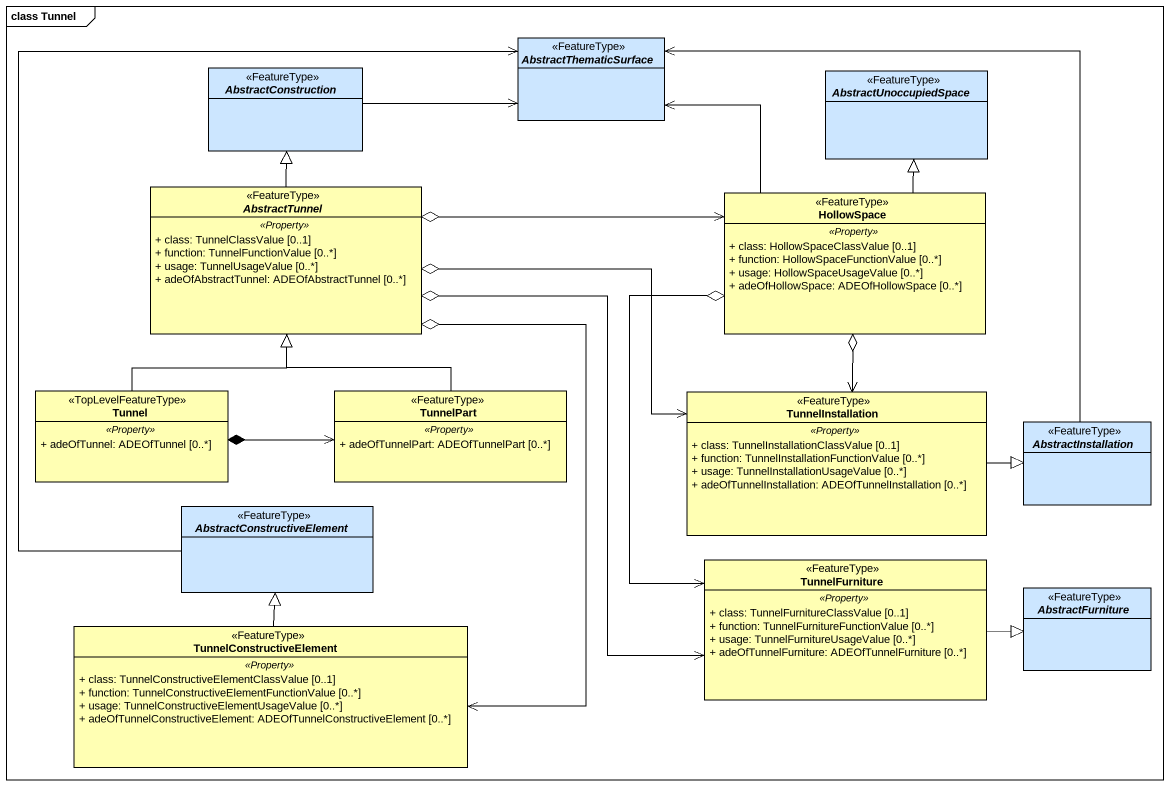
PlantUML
@startuml
mainframe class Tunnel
hide circle
hide empty members
skinparam classAttributeIconSize 0
abstract class AbstractConstruction <<FeatureType>> #CCE6FF
abstract class AbstractThematicSurface <<FeatureType>> #CCE6FF
abstract class AbstractUnoccupiedSpace <<FeatureType>> #CCE6FF
abstract class AbstractTunnel <<FeatureType>> #FFFFB3 {
  .. <<Property>> ..
  + class: TunnelClassValue [0..1]
  + function: TunnelFunctionValue [0..*]
  + usage: TunnelUsageValue [0..*]
  + adeOfAbstractTunnel: ADEOfAbstractTunnel [0..*]
}
class HollowSpace <<FeatureType>> #FFFFB3 {
  .. <<Property>> ..
  + class: HollowSpaceClassValue [0..1]
  + function: HollowSpaceFunctionValue [0..*]
  + usage: HollowSpaceUsageValue [0..*]
  + adeOfHollowSpace: ADEOfHollowSpace [0..*]
}
class Tunnel <<TopLevelFeatureType>> #FFFFB3 {
  .. <<Property>> ..
  + adeOfTunnel: ADEOfTunnel [0..*]
}
class TunnelPart <<FeatureType>> #FFFFB3 {
  .. <<Property>> ..
  + adeOfTunnelPart: ADEOfTunnelPart [0..*]
}
class TunnelInstallation <<FeatureType>> #FFFFB3 {
  .. <<Property>> ..
  + class: TunnelInstallationClassValue [0..1]
  + function: TunnelInstallationFunctionValue [0..*]
  + usage: TunnelInstallationUsageValue [0..*]
  + adeOfTunnelInstallation: ADEOfTunnelInstallation [0..*]
}
abstract class AbstractInstallation <<FeatureType>> #CCE6FF
abstract class AbstractConstructiveElement <<FeatureType>> #CCE6FF
class TunnelFurniture <<FeatureType>> #FFFFB3 {
  .. <<Property>> ..
  + class: TunnelFurnitureClassValue [0..1]
  + function: TunnelFurnitureFunctionValue [0..*]
  + usage: TunnelFurnitureUsageValue [0..*]
  + adeOfTunnelFurniture: ADEOfTunnelFurniture [0..*]
}
abstract class AbstractFurniture <<FeatureType>> #CCE6FF
class TunnelConstructiveElement <<FeatureType>> #FFFFB3 {
  .. <<Property>> ..
  + class: TunnelConstructiveElementClassValue [0..1]
  + function: TunnelConstructiveElementFunctionValue [0..*]
  + usage: TunnelConstructiveElementUsageValue [0..*]
  + adeOfTunnelConstructiveElement: ADEOfTunnelConstructiveElement [0..*]
}
AbstractConstruction -right-> AbstractThematicSurface
AbstractTunnel -up-|> AbstractConstruction
AbstractTunnel o-right-> HollowSpace
AbstractTunnel o-right-> TunnelInstallation
AbstractTunnel o--> TunnelFurniture
AbstractTunnel o--> TunnelConstructiveElement
HollowSpace -up-> AbstractThematicSurface
HollowSpace -up-|> AbstractUnoccupiedSpace
HollowSpace o--> TunnelInstallation
HollowSpace o--> TunnelFurniture
Tunnel -up-|> AbstractTunnel
Tunnel *-right-> TunnelPart
TunnelPart -up-|> AbstractTunnel
TunnelInstallation -right-|> AbstractInstallation
AbstractInstallation -up-> AbstractThematicSurface
AbstractConstructiveElement -up-> AbstractThematicSurface
TunnelFurniture -right-|> AbstractFurniture
TunnelConstructiveElement -up-|> AbstractConstructiveElement
@enduml
